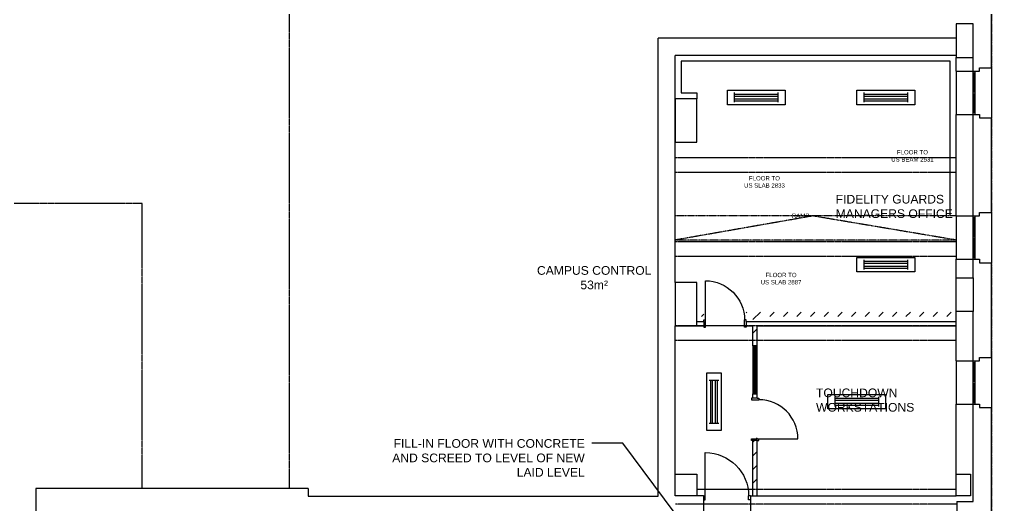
# Model space of a CAD drawing. Header units: millimetres. Extents: x -242071 to 82444, y -53139 to 112036.
# Drawn here: x -148810 to -128635, y -27845 to -17756 of the extents above; entities that cross this region are included whole.
import ezdxf

# ---------------------------------------------------------------- set-up
doc = ezdxf.new("R2010")
doc.units = ezdxf.units.MM
doc.linetypes.add('PCENTRE', pattern=[50.8, 31.75, -6.35, 6.35, -6.35])
doc.linetypes.add('PCENTRE2', pattern=[28.575, 19.05, -3.175, 3.175, -3.175])
for name, color, linetype in [('Boundaries_and_building_grids', 140, 'Continuous'), ('Columns_conc_steel_timber', 5, 'Continuous'), ('Fitting_Lights', 1, 'Continuous'), ('Hatch_Builders_work', 1, 'Continuous'), ('Hatch_Partition_layout', 1, 'Continuous'), ('Internal_partitions', 2, 'Continuous'), ('Open_slabs', 3, 'Continuous'), ('Structural_frames', 3, 'Continuous'), ('Text_Builders_work', 1, 'Continuous'), ('Text_General_Layout', 1, 'Continuous'), ('Text_Partition_layout', 1, 'Continuous'), ('Walls_brick_block_etc', 3, 'Continuous'), ('Windows_and_doors_to_brickwork', 1, 'Continuous'), ('Windows_and_doors_to_partitions', 1, 'Continuous')]:
    doc.layers.add(name, color=color, linetype=linetype)
doc.styles.add('Text_Style_3_d7b89161-017f-4e9d-a07b-0b1ab719bac5', font='freehand')
doc.styles.add('Text_Style_5', font='arial.ttf')
doc.dimstyles.new('$DIM_Caddie', dxfattribs={"dimscale": 100, "dimtxt": 2.5, "dimasz": 3, "dimexe": 3, "dimexo": 0, "dimgap": 1, "dimtad": 1, "dimdec": 0, "dimzin": 0, "dimdsep": 46, "dimtxsty": 'Text_Style_3_d7b89161-017f-4e9d-a07b-0b1ab719bac5', "dimblk": 'ARCHTICK', "dimblk1": 'ARCHTICK', "dimblk2": 'ARCHTICK', "dimcen": 0.4, "dimclrd": 1, "dimclre": 1, "dimclrt": 2, "dimadec": 0, "dimazin": 0, "dimtfac": 0.5, "dimtdec": 0, "dimtix": 1, "dimtmove": 0, "dimatfit": 2, "dimldrblk": 'ARCHTICK', "dimfxl": 7, "dimfxlon": 1, "dimtfillclr": 1, "dimtolj": 1, "dimtzin": 0, "dimlwd": -3, "dimlwe": -3, "dimarcsym": 1})
pattern_1 = [(45, (-157344.63, -52553.8), (-141.4214, 141.4214), [])]

# ---------------------------------------------------------------- blocks, each defined once
blk = doc.blocks.new('_ArchTick')
at = {"color": 0, "linetype": 'ByBlock', "const_width": 0.15}
blk.add_lwpolyline([(-0.5, -0.5), (0.5, 0.5)], dxfattribs=at)

msp = doc.modelspace()

# ---------------------------------------------------------------- hatches: boundary and pattern name
at = {"layer": 'Hatch_Builders_work', "linetype": 'Continuous', "lineweight": -3}
h = msp.add_hatch(dxfattribs=at)
h.set_pattern_fill('_USER', color=1, scale=200, angle=45, style=0, pattern_type=0)
h.set_pattern_definition(pattern_1)
h.paths.add_polyline_path([(-134750.1, -23922.9), (-134606.6, -23922.9), (-134606.6, -23832.9), (-134750.1, -23832.9)])
h = msp.add_hatch(dxfattribs=at)
h.set_pattern_fill('_USER', color=1, scale=200, angle=45, style=0, pattern_type=0)
h.set_pattern_definition(pattern_1)
h.paths.add_polyline_path([(-133496.1, -23922.9), (-133496.1, -24336.5), (-133586.1, -24336.5), (-133586.1, -23922.9), (-133729.6, -23922.9), (-133729.6, -23832.9), (-129371.1, -23832.9), (-129371.1, -23922.9)])
h = msp.add_hatch(dxfattribs=at)
h.set_pattern_fill('_USER', color=1, scale=200, angle=45, style=0, pattern_type=0)
h.set_pattern_definition(pattern_1)
h.paths.add_polyline_path([(-133586.1, -25426.5), (-133496.1, -25426.5), (-133496.1, -25336.5), (-133586.1, -25336.5)])
h = msp.add_hatch(dxfattribs=at)
h.set_pattern_fill('_USER', color=1, scale=200, angle=45, style=0, pattern_type=0)
h.set_pattern_definition(pattern_1)
h.paths.add_polyline_path([(-133586.1, -27455.9), (-133496.1, -27455.9), (-133496.1, -26303.5), (-133586.1, -26303.5)])

# ---------------------------------------------------------------- linework, layer by layer
at = {"layer": 'Boundaries_and_building_grids', "color": 140, "linetype": 'PCENTRE2', "lineweight": -3}
msp.add_line((-128635.1, 33439.2), (-128635.1, -42646.4), dxfattribs=at)
at = {"layer": 'Columns_conc_steel_timber', "color": 4, "linetype": 'Continuous', "lineweight": -3}
for p, q in [((-129371.1, -17844.1), (-129371.1, -18544.1)), ((-129371.1, -17844.1), (-129371.1, -18544.1)), ((-129015.1, -17844.1), (-129371.1, -17844.1)), ((-129015.1, -18544.1), (-129015.1, -17844.1)), ((-129371.1, -18544.1), (-129015.1, -18544.1)), ((-129371.1, -18544.1), (-129015.1, -18544.1)), ((-134750.1, -19400.6), (-135200.1, -19400.6)), ((-134750.1, -19400.6), (-135200.1, -19400.6)), ((-135200.1, -19400.6), (-135200.1, -20300.6)), ((-134750.1, -20300.6), (-134750.1, -19400.6)), ((-135201.1, -20300.6), (-134750.1, -20300.6)), ((-129371.1, -23119.3), (-129015.1, -23119.3)), ((-129371.1, -23119.3), (-129015.1, -23119.3)), ((-129371.1, -23819.3), (-129371.1, -23119.3)), ((-129371.1, -23819.3), (-129371.1, -23119.3)), ((-129015.1, -23119.3), (-129015.1, -23819.3)), ((-135200.1, -23213.2), (-135200.1, -24113.2)), ((-134750.1, -23213.2), (-135200.1, -23213.2)), ((-134750.1, -23213.2), (-135200.1, -23213.2)), ((-134750.1, -24113.2), (-134750.1, -23213.2)), ((-129015.1, -23819.3), (-129371.1, -23819.3)), ((-135201.1, -24113.2), (-134750.1, -24113.2)), ((-135201.1, -24113.2), (-134750.1, -24113.2)), ((-135201.1, -27196.2), (-134751.1, -27196.2)), ((-135201.1, -27646.2), (-135201.1, -27196.2)), ((-134751.1, -27196.2), (-134751.1, -27646.2)), ((-129371.1, -27196.2), (-129071.1, -27196.2)), ((-129371.1, -27646.2), (-129371.1, -27196.2)), ((-129371.1, -27196.2), (-129071.1, -27196.2)), ((-129371.1, -27646.2), (-129371.1, -27196.2)), ((-129071.1, -27196.2), (-129071.1, -27646.2)), ((-134751.1, -27646.2), (-135201.1, -27646.2)), ((-129071.1, -27646.2), (-129371.1, -27646.2))]:
    msp.add_line(p, q, dxfattribs=at)
at = {"layer": 'Fitting_Lights', "color": 2, "linetype": 'Continuous', "lineweight": -3}
for p, q in [((-134117.9, -19225.2), (-132917.9, -19225.2)), ((-134117.9, -19525.2), (-134117.9, -19225.2)), ((-132917.9, -19225.2), (-132917.9, -19525.2)), ((-131428.4, -19525.2), (-131428.4, -19225.2)), ((-131428.4, -19225.2), (-130228.4, -19225.2)), ((-130228.4, -19225.2), (-130228.4, -19525.2)), ((-132917.9, -19525.2), (-134117.9, -19525.2)), ((-130228.4, -19525.2), (-131428.4, -19525.2)), ((-131428.4, -22995.3), (-131428.4, -22695.3)), ((-131428.4, -22695.3), (-130228.4, -22695.3)), ((-130228.4, -22695.3), (-130228.4, -22995.3)), ((-130228.4, -22995.3), (-131428.4, -22995.3)), ((-134543.6, -25089.4), (-134243.6, -25089.4)), ((-134543.6, -26289.4), (-134543.6, -25089.4)), ((-134243.6, -25089.4), (-134243.6, -26289.4)), ((-132033.6, -25839.4), (-132033.6, -25539.4)), ((-132033.6, -25539.4), (-130833.6, -25539.4)), ((-130833.6, -25539.4), (-130833.6, -25839.4)), ((-130833.6, -25839.4), (-132033.6, -25839.4)), ((-134243.6, -26289.4), (-134543.6, -26289.4))]:
    msp.add_line(p, q, dxfattribs=at)
at = {"layer": 'Fitting_Lights', "color": 1, "linetype": 'Continuous', "lineweight": -3}
for p, q in [((-133967.9, -19475.2), (-133967.9, -19275.2)), ((-133967.9, -19305.2), (-133067.9, -19305.2)), ((-133967.9, -19345.2), (-133067.9, -19345.2)), ((-133067.9, -19275.2), (-133067.9, -19475.2)), ((-131278.4, -19475.2), (-131278.4, -19275.2)), ((-131278.4, -19305.2), (-130378.4, -19305.2)), ((-131278.4, -19345.2), (-130378.4, -19345.2)), ((-130378.4, -19275.2), (-130378.4, -19475.2)), ((-133967.9, -19405.2), (-133067.9, -19405.2)), ((-133967.9, -19445.2), (-133067.9, -19445.2)), ((-131278.4, -19405.2), (-130378.4, -19405.2)), ((-131278.4, -19445.2), (-130378.4, -19445.2)), ((-131278.4, -22945.3), (-131278.4, -22745.3)), ((-131278.4, -22775.3), (-130378.4, -22775.3)), ((-130378.4, -22745.3), (-130378.4, -22945.3)), ((-131278.4, -22815.3), (-130378.4, -22815.3)), ((-131278.4, -22875.3), (-130378.4, -22875.3)), ((-131278.4, -22915.3), (-130378.4, -22915.3)), ((-134493.6, -25239.4), (-134293.6, -25239.4)), ((-134463.6, -26139.4), (-134463.6, -25239.4)), ((-134423.6, -26139.4), (-134423.6, -25239.4)), ((-134363.6, -26139.4), (-134363.6, -25239.4)), ((-134323.6, -26139.4), (-134323.6, -25239.4)), ((-131883.6, -25789.4), (-131883.6, -25589.4)), ((-131883.6, -25619.4), (-130983.6, -25619.4)), ((-130983.6, -25589.4), (-130983.6, -25789.4)), ((-131883.6, -25659.4), (-130983.6, -25659.4)), ((-131883.6, -25719.4), (-130983.6, -25719.4)), ((-131883.6, -25759.4), (-130983.6, -25759.4)), ((-134293.6, -26139.4), (-134493.6, -26139.4))]:
    msp.add_line(p, q, dxfattribs=at)
at = {"layer": 'Internal_partitions', "color": 2, "linetype": 'Continuous', "lineweight": -3}
for p, q in [((-134750.1, -24023.2), (-134606.6, -24023.2)), ((-134750.1, -24113.2), (-134606.6, -24113.2)), ((-134606.6, -24023.2), (-134606.6, -24113.2)), ((-133729.6, -24023.2), (-129371.1, -24023.2)), ((-133729.6, -24023.2), (-133729.6, -24113.2)), ((-133729.6, -24113.2), (-133586.1, -24113.2)), ((-133586.1, -24526.8), (-133586.1, -24113.2)), ((-133496.1, -24113.2), (-129371.1, -24113.2)), ((-133496.1, -24526.8), (-133496.1, -24113.2)), ((-133586.1, -25616.8), (-133586.1, -25526.8)), ((-133496.1, -25616.8), (-133586.1, -25616.8)), ((-133496.1, -25616.8), (-133496.1, -25526.8)), ((-133496.1, -26493.8), (-133586.1, -26493.8)), ((-133586.1, -27646.2), (-133586.1, -26493.8)), ((-133496.1, -27646.2), (-133496.1, -26493.8))]:
    msp.add_line(p, q, dxfattribs=at)
at = {"layer": 'Open_slabs', "color": 8, "linetype": 'PCENTRE2', "lineweight": -3}
for p, q in [((-129491.1, -21834.4), (-135200.1, -21834.4)), ((-132345.6, -21834.4), (-135200.1, -22334.4)), ((-129371.1, -22334.4), (-132345.6, -21834.4)), ((-129371.1, -22334.4), (-135200.1, -22334.4))]:
    msp.add_line(p, q, dxfattribs=at)
at = {"layer": 'Structural_frames', "color": 8, "linetype": 'PCENTRE', "lineweight": -3}
for p, q in [((-129371.1, -20629.7), (-135200.1, -20629.7)), ((-129371.1, -20934.7), (-135200.1, -20934.7)), ((-129371.1, -22371.5), (-135200.1, -22371.5)), ((-129371.1, -22676.5), (-135200.1, -22676.5)), ((-129371.1, -24113.2), (-135200.1, -24113.2)), ((-129371.1, -24418.2), (-135200.1, -24418.2)), ((-129371.1, -27510), (-134751.1, -27510)), ((-129371.1, -27815), (-135200.1, -27815))]:
    msp.add_line(p, q, dxfattribs=at)
at = {"layer": 'Walls_brick_block_etc', "color": 8, "linetype": 'PCENTRE'}
for p, q in [((-143214.7, -15648.7), (-143214.7, -27494.2)), ((-146262.7, -21576), (-152307.9, -21576)), ((-146262.7, -27494.2), (-146262.7, -21576))]:
    msp.add_line(p, q, dxfattribs=at)
at = {"layer": 'Walls_brick_block_etc', "color": 3, "linetype": 'Continuous', "lineweight": -3}
for p, q in [((-128635.1, -18760.4), (-128635.1, -17031.3)), ((-129371.1, -18145.2), (-135556.1, -18145.2)), ((-135556.1, -27648.2), (-135556.1, -18145.2)), ((-135200.1, -23213.2), (-135200.1, -18501.2)), ((-135200.1, -23162.2), (-135200.1, -18501.2)), ((-129371.1, -18501.2), (-135200.1, -18501.2)), ((-129371.1, -18830), (-129371.1, -18544.1)), ((-129015.1, -18830), (-129015.1, -18544.1)), ((-128886.6, -18760.4), (-128635.1, -18760.4)), ((-128886.6, -18830), (-128886.6, -18760.4)), ((-129371.1, -18830), (-129015.1, -18830)), ((-129015.1, -18830), (-128886.6, -18830)), ((-129371.1, -19730), (-129015.1, -19730)), ((-129371.1, -21834.4), (-129371.1, -19730)), ((-129015.1, -19730), (-128886.6, -19730)), ((-129015.1, -21834.4), (-129015.1, -19730)), ((-128886.6, -19730), (-128886.6, -19799.7)), ((-128886.6, -19799.7), (-128635.1, -19799.7)), ((-128635.1, -21764.7), (-128635.1, -19799.7)), ((-128886.6, -21834.4), (-128886.6, -21764.7)), ((-128886.6, -21764.7), (-128635.1, -21764.7)), ((-129371.1, -21834.4), (-129015.1, -21834.4)), ((-129015.1, -21834.4), (-128886.6, -21834.4)), ((-129371.1, -22734.4), (-129015.1, -22734.4)), ((-129371.1, -23162.2), (-129371.1, -22734.4)), ((-129015.1, -22734.4), (-128886.6, -22734.4)), ((-129015.1, -23119.3), (-129015.1, -22734.4)), ((-128886.6, -22734.4), (-128886.6, -22804.1)), ((-128886.6, -22804.1), (-128635.1, -22804.1)), ((-128635.1, -24774), (-128635.1, -22804.1)), ((-129371.1, -24843.7), (-129371.1, -23819.3)), ((-129015.1, -24843.7), (-129015.1, -23819.3)), ((-135201.1, -27196.2), (-135201.1, -24113.2)), ((-128886.6, -24774), (-128635.1, -24774)), ((-128886.6, -24843.7), (-128886.6, -24774)), ((-129371.1, -24843.7), (-129015.1, -24843.7)), ((-129015.1, -24843.7), (-128886.6, -24843.7)), ((-129371.1, -25743.7), (-129015.1, -25743.7)), ((-129371.1, -27196.2), (-129371.1, -25743.7)), ((-129015.1, -25743.7), (-128886.6, -25743.7)), ((-129015.1, -27760.2), (-129015.1, -25743.7)), ((-128886.6, -25743.7), (-128886.6, -25813.4)), ((-128886.6, -25813.4), (-128635.1, -25813.4)), ((-128635.1, -27989.2), (-128635.1, -25813.4)), ((-148472.1, -27494.2), (-148472.1, -36829.2)), ((-142820.1, -27494.2), (-148472.1, -27494.2)), ((-142820.1, -27494.2), (-142820.1, -27648.2)), ((-142820.1, -27648.2), (-135556.1, -27648.2)), ((-142820.1, -27648.2), (-135556.1, -27648.2)), ((-134616.1, -27646.2), (-135201.1, -27646.2)), ((-134616.1, -27646.2), (-134616.1, -28104.2)), ((-133636.1, -27646.2), (-133636.1, -28104.2)), ((-133636.1, -27646.2), (-129371.1, -27646.2)), ((-133372.1, -27646.2), (-129371.1, -27646.2)), ((-129358.1, -27760.2), (-129358.1, -28611.2)), ((-129358.1, -27760.2), (-129015.1, -27760.2))]:
    msp.add_line(p, q, dxfattribs=at)
at = {"layer": 'Walls_brick_block_etc', "color": 1, "linetype": 'Continuous', "lineweight": -3}
for p, q in [((-135080.1, -18621.2), (-135080.1, -19280.6)), ((-129491.1, -18621.2), (-135080.1, -18621.2)), ((-129491.1, -21834.4), (-129491.1, -18621.2)), ((-135080.1, -19280.6), (-134750.1, -19280.6)), ((-134750.1, -19280.6), (-134750.1, -19400.6)), ((-129371.1, -21834.4), (-129491.1, -21834.4))]:
    msp.add_line(p, q, dxfattribs=at)
at = {"layer": 'Windows_and_doors_to_brickwork', "color": 1, "linetype": 'Continuous', "lineweight": -3}
for p, q in [((-128635.1, -18760.4), (-128635.1, -19799.7)), ((-129371.1, -18830), (-129371.1, -19730)), ((-129015.1, -19730), (-129015.1, -18830)), ((-128975.1, -18870), (-129015.1, -18870)), ((-128995.1, -19260), (-128995.1, -18870)), ((-128975.1, -19730), (-128975.1, -18830)), ((-129015.1, -19260), (-128975.1, -19260)), ((-129015.1, -19300), (-128975.1, -19300)), ((-128995.1, -19690), (-128995.1, -19300)), ((-129015.1, -19690), (-128975.1, -19690)), ((-128635.1, -21764.7), (-128635.1, -22804.1)), ((-129371.1, -21834.4), (-129371.1, -22734.4)), ((-129015.1, -22734.4), (-129015.1, -21834.4)), ((-128975.1, -21874.4), (-129015.1, -21874.4)), ((-128995.1, -22264.4), (-128995.1, -21874.4)), ((-128975.1, -22734.4), (-128975.1, -21834.4)), ((-129015.1, -22264.4), (-128975.1, -22264.4)), ((-129015.1, -22304.4), (-128975.1, -22304.4)), ((-128995.1, -22694.4), (-128995.1, -22304.4)), ((-129015.1, -22694.4), (-128975.1, -22694.4)), ((-128635.1, -24774), (-128635.1, -25813.4)), ((-129371.1, -24843.7), (-129371.1, -25743.7)), ((-129015.1, -25743.7), (-129015.1, -24843.7)), ((-128975.1, -24883.7), (-129015.1, -24883.7)), ((-128995.1, -25273.7), (-128995.1, -24883.7)), ((-128975.1, -25743.7), (-128975.1, -24843.7)), ((-129015.1, -25273.7), (-128975.1, -25273.7)), ((-129015.1, -25313.7), (-128975.1, -25313.7)), ((-128995.1, -25703.7), (-128995.1, -25313.7)), ((-129015.1, -25703.7), (-128975.1, -25703.7)), ((-134576.1, -27646.2), (-134576.1, -26746.2)), ((-134616.1, -27646.2), (-134576.1, -27646.2)), ((-134616.1, -27726.2), (-134576.1, -27726.2)), ((-134576.1, -27726.2), (-134576.1, -27646.2)), ((-133636.1, -27646.2), (-133676.1, -27646.2)), ((-133676.1, -27726.2), (-133676.1, -27646.2)), ((-133636.1, -27726.2), (-133676.1, -27726.2))]:
    msp.add_line(p, q, dxfattribs=at)
at = {"layer": 'Windows_and_doors_to_brickwork', "color": 1, "linetype": 'Continuous', "lineweight": -3, "extrusion": (0, 0, -1)}
msp.add_arc((134576.1, -27646.2), 900, 90, 180, dxfattribs=at)
at = {"layer": 'Windows_and_doors_to_partitions', "color": 1, "linetype": 'Continuous', "lineweight": -3}
for p, q in [((-134574.6, -23993.2), (-134574.6, -23180.2)), ((-134606.6, -23993.2), (-134574.6, -23993.2)), ((-134606.6, -24023.2), (-134606.6, -23993.2)), ((-134574.6, -24143.2), (-134574.6, -23993.2)), ((-133761.6, -24143.2), (-133761.6, -23993.2)), ((-133729.6, -23993.2), (-133761.6, -23993.2)), ((-133729.6, -24023.2), (-133729.6, -23993.2)), ((-134606.6, -24113.2), (-134606.6, -24143.2)), ((-134606.6, -24143.2), (-134574.6, -24143.2)), ((-133729.6, -24143.2), (-133761.6, -24143.2)), ((-133729.6, -24113.2), (-133729.6, -24143.2)), ((-133496.1, -24526.8), (-133586.1, -24526.8)), ((-133586.1, -24526.8), (-133586.1, -25526.8)), ((-133553.6, -25526.8), (-133553.6, -24526.8)), ((-133528.6, -25526.8), (-133528.6, -24526.8)), ((-133496.1, -25526.8), (-133496.1, -24526.8)), ((-133616.1, -25616.8), (-133616.1, -25648.8)), ((-133586.1, -25616.8), (-133616.1, -25616.8)), ((-133586.1, -25526.8), (-133496.1, -25526.8)), ((-133496.1, -25616.8), (-133466.1, -25616.8)), ((-133466.1, -25616.8), (-133466.1, -25648.8)), ((-133616.1, -25648.8), (-133466.1, -25648.8)), ((-133616.1, -26461.8), (-133466.1, -26461.8)), ((-133616.1, -26493.8), (-133616.1, -26461.8)), ((-133586.1, -26493.8), (-133616.1, -26493.8)), ((-133496.1, -26493.8), (-133466.1, -26493.8)), ((-133466.1, -26461.8), (-132653.1, -26461.8)), ((-133466.1, -26493.8), (-133466.1, -26461.8))]:
    msp.add_line(p, q, dxfattribs=at)
at = {"layer": 'Windows_and_doors_to_partitions', "color": 1, "linetype": 'Continuous', "lineweight": -3, "extrusion": (0, 0, -1)}
msp.add_arc((134574.6, -23993.2), 813, 90, 180, dxfattribs=at)
at = {"layer": 'Windows_and_doors_to_partitions', "color": 1, "linetype": 'Continuous', "lineweight": -3}
msp.add_arc((-133466.1, -26461.8), 813, 0, 90, dxfattribs=at)

# ---------------------------------------------------------------- texts
at = {"layer": 'Hatch_Partition_layout', "color": 1, "lineweight": -3, "insert": (-136881.8, -23116.8), "char_height": 180, "attachment_point": 5, "style": 'Text_Style_5'}
msp.add_mtext('CAMPUS CONTROL\\P53m²', dxfattribs=at)
at = {"layer": 'Text_Builders_work', "color": 1, "insert": (-137077.6, -26466), "char_height": 180, "width": 4114.71, "attachment_point": 3, "style": 'Text_Style_5'}
msp.add_mtext('FILL-IN FLOOR WITH CONCRETE AND SCREED TO LEVEL OF NEW LAID LEVEL', dxfattribs=at)
at = {"layer": 'Text_General_Layout', "color": 1, "linetype": 'Continuous', "lineweight": -3, "char_height": 90, "attachment_point": 5, "style": 'Text_Style_5'}
for s, insert in [('FLOOR TO\\PUS BEAM 2531', (-130276.7, -20586.8)), ('FLOOR TO\\PUS SLAB 2833', (-133348.1, -21127.4)), ('RAMP', (-132597.2, -21829.4)), ('FLOOR TO\\PUS SLAB 2887', (-133003.5, -23135.4))]:
    msp.add_mtext(s, dxfattribs=dict(at, insert=insert))
at = {"layer": 'Text_Partition_layout', "color": 1, "lineweight": -3, "char_height": 180, "attachment_point": 1, "style": 'Text_Style_5'}
for s, insert in [('FIDELITY GUARDS\\PMANAGERS OFFICE', (-131869.8, -21396.7)), ('TOUCHDOWN\\PWORKSTATIONS', (-132278.2, -25416))]:
    msp.add_mtext(s, dxfattribs=dict(at, insert=insert))

# ---------------------------------------------------------------- leaders
at = {"layer": 'Text_Builders_work', "color": 12, "lineweight": -3}
msp.add_leader([(-135001.1, -28277.9), (-136286.3, -26551.7), (-136928.9, -26551.7)], dimstyle='$DIM_Caddie', override={"dimscale": 50, "dimasz": 5, "dimclrd": 1}, dxfattribs=at)

doc.saveas('drawing.dxf')
